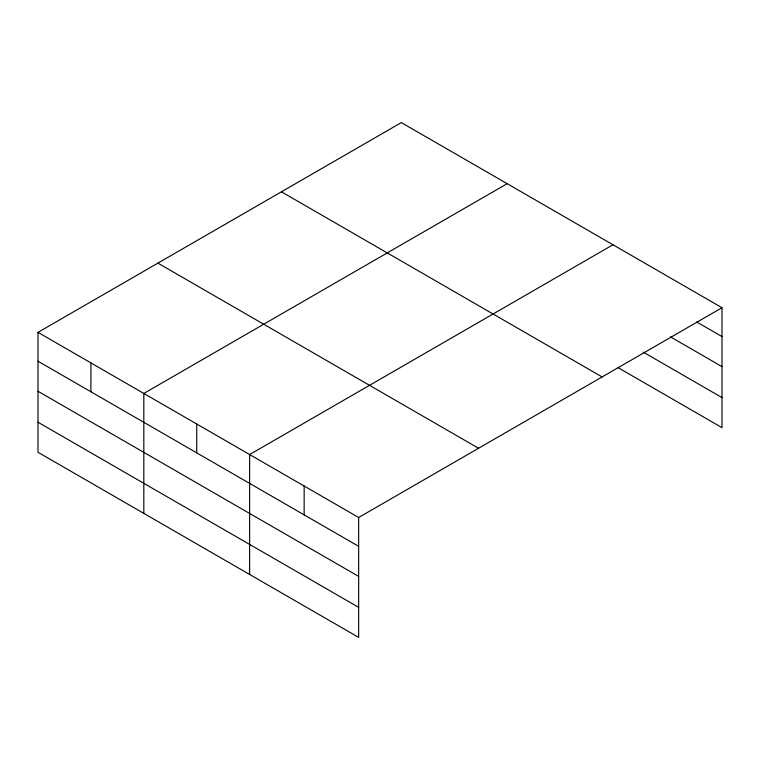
<?xml version="1.0" encoding="UTF-8"?>
<svg xmlns="http://www.w3.org/2000/svg" width="760" height="760" viewBox="0 0 760 760"><rect width="100%" height="100%" fill="white"/><g stroke="black" fill="none" stroke-linecap="round" stroke-linejoin="round"><path stroke-width="1.14" d="M722 307.714L401.337 122.588L38 332.358L38 452.285L358.663 637.412L358.663 517.494L722 307.714L722 427.642L618.022 367.612M507.157 183.682L143.82 393.452L143.82 513.38M612.978 244.777L249.641 454.546L249.641 574.465M696.758 322.002L722 336.575M670.519 336.908L722 366.633M643.264 352.127L722 397.594M281.438 191.814L602.1 376.941M157.899 263.131L478.562 448.267M38 332.358L358.663 517.494M38 361.219L358.663 546.345M38 391.267L358.663 576.403M38 422.227L358.663 607.364M304.152 486.02L304.152 514.881M196.726 423.994L196.726 452.855M90.905 362.9L90.905 391.761"/></g></svg>
